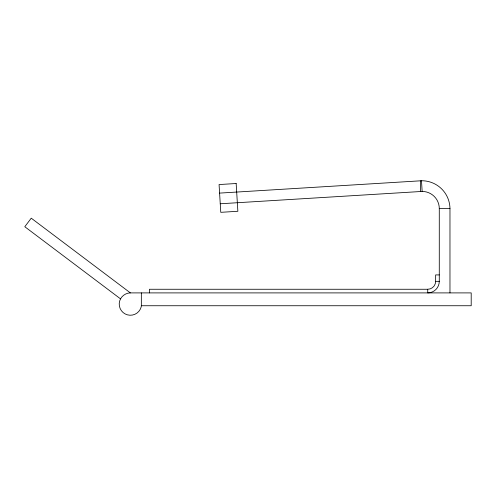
<?xml version="1.0" encoding="UTF-8"?>
<svg xmlns="http://www.w3.org/2000/svg" width="496" height="496" viewBox="0 0 496 496"><rect width="100%" height="100%" fill="white"/><g stroke="black" fill="none" stroke-linecap="round" stroke-linejoin="round"><path stroke-width="0.74" d="M141.341 305.741L141.18 306.962A11.172 11.172 0 0 1 127.497 314.861A11.172 11.172 0 0 1 119.598 301.177C120.9 296.416 125.451 292.925 130.392 292.9L471.2 292.9L471.2 305.741L141.341 305.741L141.341 292.9M219.598 193.105L421.495 180.755A28.142 28.142 0 0 1 449.971 208.562L449.971 292.9M220.249 203.775L422.146 191.425A17.137 17.137 0 0 1 439.282 208.562L439.282 281.337A11.557 11.557 0 0 1 427.726 292.9L427.726 289.261A7.917 7.917 0 0 0 435.643 281.337L435.643 274.92L439.282 274.92M439.282 208.562L449.971 208.562M435.643 281.337L439.282 281.337M427.726 289.261L149.476 289.261L149.476 292.9M130.392 292.9L31.242 218.184L24.8 226.728L120.547 298.883M421.495 180.755L422.146 191.425M420.459 180.817L420.459 191.53M236.164 183.514L219.071 184.555L220.77 212.325L237.863 211.277L236.164 183.514"/></g></svg>
